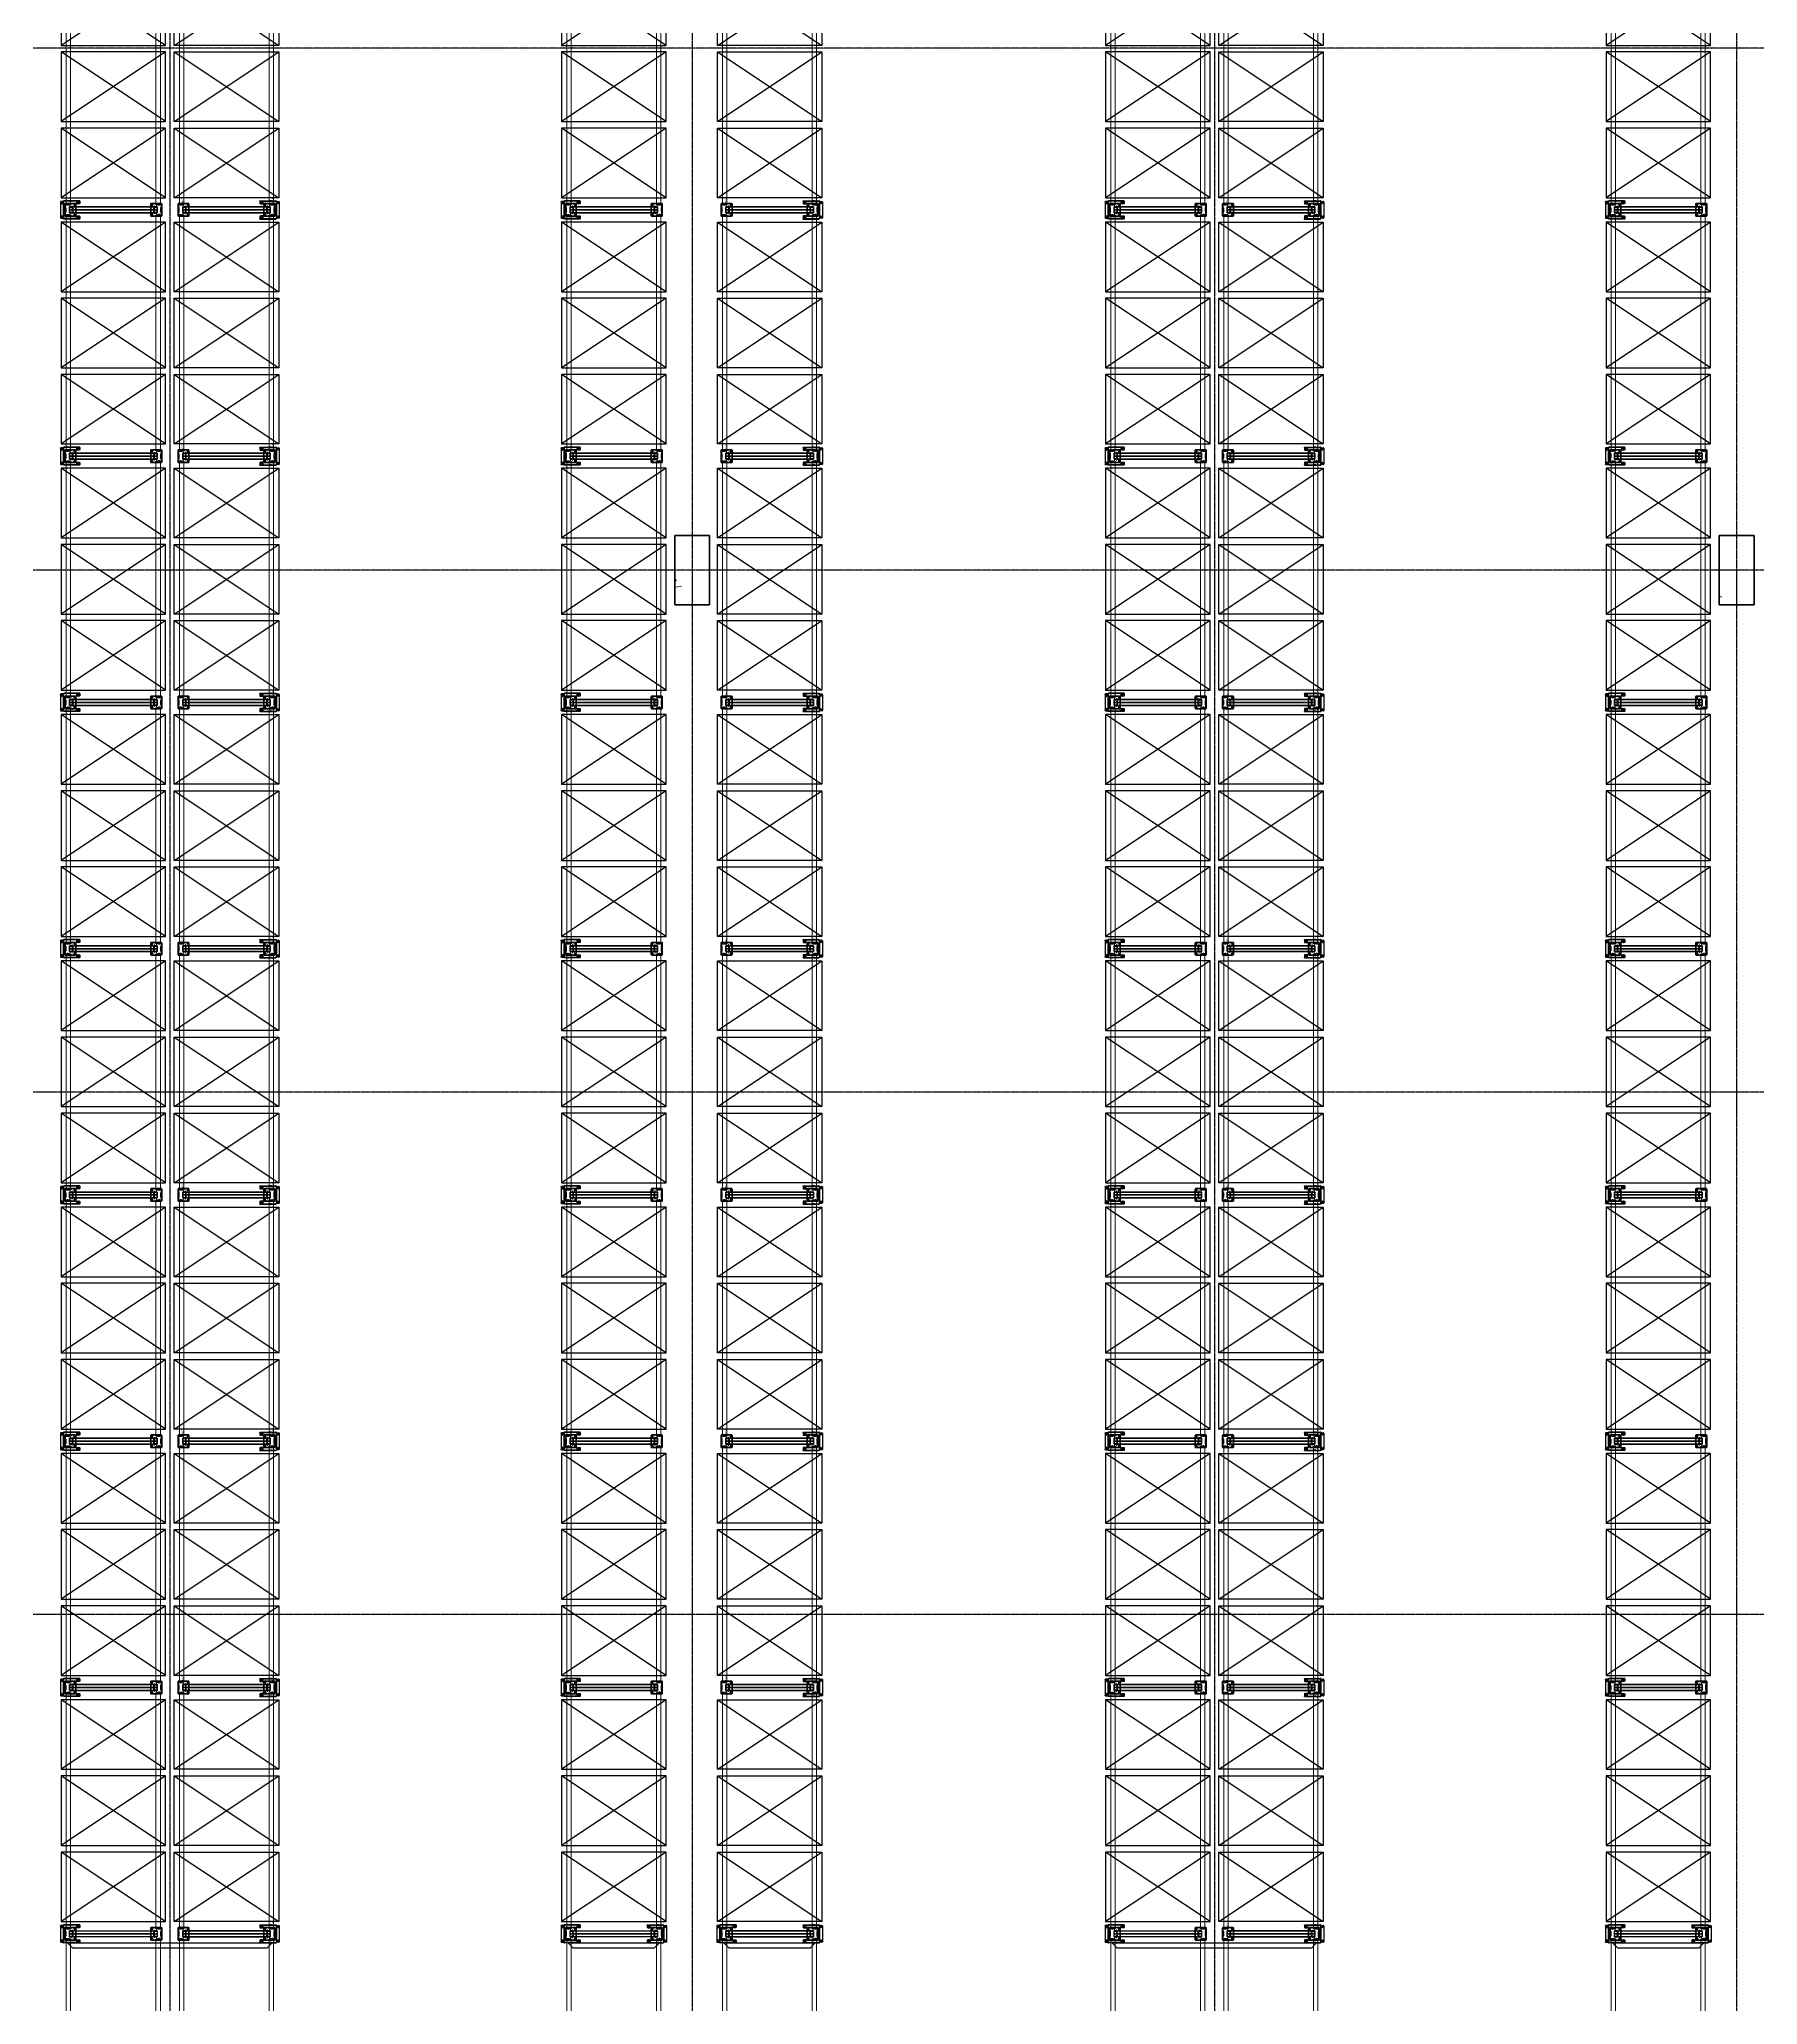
# Model space of a CAD drawing. Header units: millimetres. Extents: x 2140 to 223837, y 2113 to 170313.
# Drawn here: x 80662 to 100404, y 97273 to 119858 of the extents above; entities that cross this region are included whole.
import ezdxf

# ---------------------------------------------------------------- set-up
doc = ezdxf.new("R2010")
doc.units = ezdxf.units.MM
doc.linetypes.add('Линия сетки', pattern=[22.225, 12.7, -3.175, 3.175, -3.175])
for name, color, linetype, lineweight in [('1.Балка', 5, 'Continuous', 0), ('3.Опора', 7, 'Continuous', 0), ('S-COLS', 7, 'Continuous', 18)]:
    doc.layers.add(name, color=color, linetype=linetype, lineweight=lineweight)
for name, color, linetype in [('12.Секция', 7, 'Continuous'), ('2.Стойка', 7, 'Continuous'), ('отбойники', 1, 'Continuous'), ('Размеры', 7, 'Continuous'), ('Стены', 7, 'Continuous')]:
    doc.layers.add(name, color=color, linetype=linetype)
doc.styles.add('Курсив', font='isocpeui.ttf')
doc.dimstyles.new('Рзм блок', dxfattribs={"dimtxt": 40, "dimasz": 80, "dimexe": 0.18, "dimexo": 0, "dimgap": 5, "dimtad": 1, "dimtoh": 1, "dimdec": 0, "dimzin": 0, "dimdsep": 46, "dimtxsty": 'Курсив', "dimblk": 'NONE', "dimcen": 0.09, "dimse1": 1, "dimse2": 1, "dimsd1": 1, "dimsd2": 1, "dimadec": 0, "dimazin": 0, "dimtfac": 1, "dimtdec": 0, "dimtofl": 0, "dimtmove": 0, "dimatfit": 2, "dimldrblk": 'NONE', "dimfxl": 0.18, "dimtolj": 1, "dimtzin": 0, "dimarcsym": 0})

# ---------------------------------------------------------------- blocks, each defined once
blk = doc.blocks.new('Опора FSус 120')
at = {"layer": '3.Опора', "color": 0, "linetype": 'Continuous', "lineweight": 25}
for p, q in [((-73, 120), (-73, 5)), ((68, 125), (-68, 125)), ((-68, 0), (68, 0)), ((-34, 85), (-34, 71)), ((-34, 61), (-34, 71)), ((-31, 61), (-34, 61)), ((-31, 85), (-31, 71)), ((-31, 71), (-31, 61)), ((28, 91), (-28, 91)), ((28, 88), (-28, 88)), ((31, 71), (31, 85)), ((31, 61), (31, 71)), ((34, 61), (31, 61)), ((34, 71), (34, 85)), ((34, 71), (34, 61)), ((73, 5), (73, 120))]:
    blk.add_line(p, q, dxfattribs=at)
at = {"layer": '3.Опора', "color": 0}
for p, q in [((-30, 73), (-35, 73)), ((30, 73), (35, 73))]:
    blk.add_line(p, q, dxfattribs=at)
for points in [[(-31, 77.5), (-34, 77.5), (-34, 68.5), (-31, 68.5)], [(31, 77.5), (34, 77.5), (34, 68.5), (31, 68.5)]]:
    blk.add_lwpolyline(points, close=True, dxfattribs=at)
at = {"layer": '3.Опора', "color": 0, "linetype": 'Continuous', "lineweight": 25}
for centre in [(-56, 112), (56, 112)]:
    blk.add_circle(centre, 7.5, dxfattribs=at)
for centre, radius, start, end in [((-68, 120), 5, 90, 180), ((-68, 5), 5, 180, 270), ((-28, 85), 6, 90, 180), ((-28, 85), 3, 90, 180), ((28, 85), 6, 0, 90), ((28, 85), 3, 0, 90), ((68, 120), 5, 0, 90), ((68, 5), 5, 270, 0)]:
    blk.add_arc(centre, radius, start, end, dxfattribs=at)
blk = doc.blocks.new('Стойка FSус 120')
at = {"color": 0, "linetype": 'ByBlock', "lineweight": 0}
for p, q in [((-60, 42), (-60, 35)), ((-60, 20), (-53, 20)), ((-60, 5), (-60, -1)), ((-58, 42), (-58, 35)), ((-58, 31), (-57, 31)), ((-57, 9), (-58, 9)), ((-58, 5), (-58, -1)), ((-38, 53), (-57, 46)), ((-38, 51), (-57, 44)), ((-57, 33), (-56, 32)), ((-56, 8), (-57, 7)), ((-56, 29), (-56, 11)), ((-56, 26), (-54, 26)), ((-54, 14), (-56, 14)), ((-54, 29), (-54, 11)), ((-47, 73), (-39, 73)), ((-47, 73), (-47, 71)), ((-47, 71), (-39, 71)), ((-38, 62), (-34, 62)), ((-37, 69), (-37, 55)), ((-35, 66), (-37, 66)), ((-37, 58), (-35, 58)), ((-35, 69), (-35, 55)), ((-28, -2), (-26, 0)), ((-23, 2), (23, 2)), ((-23, 0), (23, 0)), ((26, 0), (28, -2)), ((38, 62), (34, 62)), ((35, 55), (35, 69)), ((37, 66), (35, 66)), ((35, 58), (37, 58)), ((37, 55), (37, 69)), ((57, 46), (38, 53)), ((57, 44), (38, 51)), ((39, 73), (47, 73)), ((39, 71), (47, 71)), ((47, 73), (47, 71)), ((60, 20), (53, 20)), ((54, 11), (54, 29)), ((56, 26), (54, 26)), ((54, 14), (56, 14)), ((56, 32), (57, 33)), ((56, 11), (56, 29)), ((57, 7), (56, 8)), ((57, 31), (58, 31)), ((58, 9), (57, 9)), ((58, 35), (58, 42)), ((58, -1), (58, 5)), ((60, 35), (60, 42)), ((60, -1), (60, 5)), ((-56, -3), (-48, -3)), ((-56, -5), (-48, -5)), ((-48, -3), (-46, -3)), ((-48, -3), (-48, -5)), ((-46, -5), (-48, -5)), ((-46, -3), (-46, -3)), ((-46, -3), (-37, -3)), ((-46, -5), (-46, -5)), ((-37, -5), (-46, -5)), ((-37, -3), (-36, -3)), ((-36, -5), (-37, -5)), ((-36, -3), (-29, -3)), ((-36, -3), (-36, -5)), ((-36, -5), (-29, -5)), ((-26, -3), (-25, -1)), ((25, -1), (26, -3)), ((29, -3), (36, -3)), ((29, -5), (36, -5)), ((37, -3), (36, -3)), ((36, -3), (36, -5)), ((36, -5), (37, -5)), ((46, -3), (37, -3)), ((37, -5), (46, -5)), ((48, -3), (46, -3)), ((46, -3), (46, -3)), ((46, -5), (48, -5)), ((46, -5), (46, -5)), ((48, -3), (56, -3)), ((48, -3), (48, -5)), ((48, -5), (56, -5))]:
    blk.add_line(p, q, dxfattribs=at)
for centre, radius, start, end in [((-56, 42), 4, 110, 180), ((-56, 35), 4, 180, 240), ((-56, 5), 4, 120, 180), ((-56, 42), 2, 110, 180), ((-56, 35), 2, 180, 240), ((-56, 5), 2, 120, 180), ((-58, 29), 2, 0, 60), ((-58, 11), 2, 300, 0), ((-58, 29), 4, 0, 60), ((-58, 11), 4, 300, 0), ((-39, 69), 4, 0, 90), ((-39, 69), 2, 0, 90), ((-39, 55), 4, 290, 0), ((-39, 55), 2, 290, 0), ((-23, -2), 4, 90, 150), ((-23, -2), 2, 90, 150), ((23, -2), 4, 30, 90), ((23, -2), 2, 30, 90), ((39, 69), 4, 90, 180), ((39, 55), 4, 180, 250), ((39, 69), 2, 90, 180), ((39, 55), 2, 180, 250), ((58, 29), 4, 120, 180), ((58, 11), 4, 180, 240), ((58, 29), 2, 120, 180), ((58, 11), 2, 180, 240), ((56, 42), 4, 0, 70), ((56, 42), 2, 0, 70), ((56, 35), 2, 300, 0), ((56, 5), 2, 0, 60), ((56, 35), 4, 300, 0), ((56, 5), 4, 0, 60), ((-56, -1), 4, 180, 270), ((-56, -1), 2, 180, 270), ((-29, -1), 2, 270, 330), ((-29, -1), 4, 270, 330), ((29, -1), 4, 210, 270), ((29, -1), 2, 210, 270), ((56, -1), 2, 270, 0), ((56, -1), 4, 270, 0)]:
    blk.add_arc(centre, radius, start, end, dxfattribs=at)
blk = doc.blocks.new('*D332')
at = {"layer": 'Defpoints', "color": 0, "linetype": 'ByBlock', "transparency": 16777216}
for p in [(65, 55), (65, 26), (2765, 55)]:
    blk.add_point(p, dxfattribs=at)
at = {"layer": 'Defpoints', "color": 0, "linetype": 'ByBlock', "transparency": 16777216, "insert": (2724, 41), "char_height": 20, "attachment_point": 5, "style": 'Курсив'}
blk.add_mtext('\\A1;2700', dxfattribs=at)
blk = doc.blocks.new('_None')
blk = doc.blocks.new('*D333')
at = {"layer": 'Defpoints', "color": 0, "linetype": 'ByBlock', "transparency": 16777216}
for p in [(65, 1064), (65, 1035), (2765, 1035)]:
    blk.add_point(p, dxfattribs=at)
at = {"layer": 'Defpoints', "color": 0, "linetype": 'ByBlock', "transparency": 16777216, "insert": (2724, 1080), "char_height": 20, "attachment_point": 5, "style": 'Курсив'}
blk.add_mtext('\\A1;2700', dxfattribs=at)
blk = doc.blocks.new('*U1979')
at = {"layer": 'Размеры', "color": 251, "true_color": 0x636466}
for p, q in [((-10, 0), (-5, 9)), ((-5, -9), (-10, 0)), ((-5, 9), (5, 9)), ((5, 9), (10, 0)), ((10, 0), (5, -9)), ((5, -9), (-5, -9))]:
    blk.add_line(p, q, dxfattribs=at)
for radius in [11, 5]:
    blk.add_circle((0, 0), radius, dxfattribs=at)
blk = doc.blocks.new('*U1980')
at = {"layer": 'Размеры', "color": 251, "true_color": 0x636466}
for p, q in [((-10, 0), (-5, 9)), ((-5, -9), (-10, 0)), ((-5, 9), (5, 9)), ((5, 9), (10, 0)), ((10, 0), (5, -9)), ((5, -9), (-5, -9))]:
    blk.add_line(p, q, dxfattribs=at)
for radius in [11, 5]:
    blk.add_circle((0, 0), radius, dxfattribs=at)
blk = doc.blocks.new('*U1981')
at = {"layer": 'Размеры', "color": 251, "true_color": 0x636466}
for p, q in [((-10, 0), (-5, 9)), ((-5, -9), (-10, 0)), ((-5, 9), (5, 9)), ((5, 9), (10, 0)), ((10, 0), (5, -9)), ((5, -9), (-5, -9))]:
    blk.add_line(p, q, dxfattribs=at)
for radius in [11, 5]:
    blk.add_circle((0, 0), radius, dxfattribs=at)
blk = doc.blocks.new('*U1975')
at = {"layer": 'Размеры', "color": 251, "true_color": 0x636466}
for p, q in [((-10, 0), (-5, 9)), ((-5, -9), (-10, 0)), ((-5, 9), (5, 9)), ((5, 9), (10, 0)), ((10, 0), (5, -9)), ((5, -9), (-5, -9))]:
    blk.add_line(p, q, dxfattribs=at)
for radius in [11, 5]:
    blk.add_circle((0, 0), radius, dxfattribs=at)
blk = doc.blocks.new('*U1875')
h = blk.add_hatch(color=0)
h.dxf.hatch_style = 1
h.paths.add_polyline_path([(105, 160), (101, 160), (101, 160), (101, 60), (105, 60)])
h.paths.add_polyline_path([(-101, 160), (-105, 160), (-105, 60), (-101, 60)])
h.paths.add_polyline_path([(105, -22), (105, 29), (101, 29), (101, -22), (101, -22, -0.414214), (97, -26), (-97, -26, -0.414214), (-101, -22), (-101, 29), (-105, 29), (-105, -22, 0.414214), (-97, -30), (97, -30, 0.414214)])
at = {"color": 0}
for p, q in [((-100, 54), (-106, 54)), ((-100, 34), (-106, 34)), ((106, 54), (100, 54)), ((106, 34), (100, 34))]:
    blk.add_line(p, q, dxfattribs=at)
at = {"color": 0, "linetype": 'Continuous', "lineweight": 25}
for p, q in [((-105, 160), (-101, 160)), ((-105, 160), (-105, 46)), ((-105, 46), (-105, 42)), ((-105, 46), (-105, 42)), ((-105, 46), (-105, 42)), ((-105, 42), (-105, -22)), ((-105, 42), (-105, -22)), ((-101, 160), (-101, 160)), ((-97, 160), (-101, 160)), ((-101, 160), (-101, 46)), ((-101, 125), (-97, 125)), ((-101, 42), (-101, 46)), ((-101, 42), (-101, 46)), ((-101, 42), (-101, 46)), ((-101, 42), (-101, -22)), ((-101, 42), (-101, -22)), ((-75, 160), (-97, 160)), ((-97, 125), (-75, 125)), ((-70, 130), (-70, 155)), ((70, 155), (70, 130)), ((97, 160), (75, 160)), ((75, 125), (97, 125)), ((101, 160), (97, 160)), ((97, 125), (101, 125)), ((101, 160), (101, 46)), ((101, 160), (105, 160)), ((101, 160), (101, 160)), ((101, 47), (101, 42)), ((101, 47), (101, 42)), ((101, 42), (101, 46)), ((101, 42), (101, -22)), ((101, 42), (101, -22)), ((105, 160), (105, 46)), ((105, 160), (105, 160)), ((105, 42), (105, 47)), ((105, 42), (105, 47)), ((105, 46), (105, 42)), ((105, 42), (105, -22)), ((105, 42), (105, -22)), ((97, -26), (-97, -26)), ((97, -30), (-97, -30)), ((-97, -30), (-97, -34)), ((-97, -56), (-97, -34)), ((92, -61), (-92, -61)), ((97, -34), (97, -30)), ((97, -34), (97, -56))]:
    blk.add_line(p, q, dxfattribs=at)
at = {"color": 61, "true_color": 0xedee99}
blk.add_line((0, 0), (0, -5), dxfattribs=at)
at = {"color": 0}
for points in [[(-101, 60), (-105, 60), (-105, 29), (-101, 29)], [(105, 60), (101, 60), (101, 29), (105, 29)]]:
    blk.add_lwpolyline(points, close=True, dxfattribs=at)
at = {"color": 0, "linetype": 'Continuous', "lineweight": 25}
for centre in [(-82, 143), (82, 143), (-80, -49), (80, -49)]:
    blk.add_circle(centre, 6, dxfattribs=at)
for centre, radius, start, end in [((-75, 155), 5, 0, 90), ((-75, 130), 5, 270, 0), ((75, 155), 5, 90, 180), ((75, 130), 5, 180, 270), ((-97, -22), 8, 180, 270), ((-97, -22), 4, 180, 270), ((-92, -56), 5, 180, 270), ((92, -56), 5, 270, 0), ((97, -22), 8, 270, 0), ((97, -22), 4, 270, 0)]:
    blk.add_arc(centre, radius, start, end, dxfattribs=at)
at = {"layer": 'отбойники', "color": 0, "rotation": 180}
for name, p in [('*U1981', (-82, 143)), ('*U1975', (82, 143)), ('*U1980', (-80, -49)), ('*U1979', (80, -49))]:
    blk.add_blockref(name, p, dxfattribs=at)
blk = doc.blocks.new('*U1015')
at = {"layer": 'Размеры', "color": 251, "true_color": 0x636466}
for p, q in [((-10, 0), (-5, 9)), ((-5, -9), (-10, 0)), ((-5, 9), (5, 9)), ((5, 9), (10, 0)), ((10, 0), (5, -9)), ((5, -9), (-5, -9))]:
    blk.add_line(p, q, dxfattribs=at)
for radius in [11, 5]:
    blk.add_circle((0, 0), radius, dxfattribs=at)
blk = doc.blocks.new('*U1016')
at = {"layer": 'Размеры', "color": 251, "true_color": 0x636466}
for p, q in [((-10, 0), (-5, 9)), ((-5, -9), (-10, 0)), ((-5, 9), (5, 9)), ((5, 9), (10, 0)), ((10, 0), (5, -9)), ((5, -9), (-5, -9))]:
    blk.add_line(p, q, dxfattribs=at)
for radius in [11, 5]:
    blk.add_circle((0, 0), radius, dxfattribs=at)
blk = doc.blocks.new('*U1017')
at = {"layer": 'Размеры', "color": 251, "true_color": 0x636466}
for p, q in [((-10, 0), (-5, 9)), ((-5, -9), (-10, 0)), ((-5, 9), (5, 9)), ((5, 9), (10, 0)), ((10, 0), (5, -9)), ((5, -9), (-5, -9))]:
    blk.add_line(p, q, dxfattribs=at)
for radius in [11, 5]:
    blk.add_circle((0, 0), radius, dxfattribs=at)
blk = doc.blocks.new('*U1018')
at = {"layer": 'Размеры', "color": 251, "true_color": 0x636466}
for p, q in [((-10, 0), (-5, 9)), ((-5, -9), (-10, 0)), ((-5, 9), (5, 9)), ((5, 9), (10, 0)), ((10, 0), (5, -9)), ((5, -9), (-5, -9))]:
    blk.add_line(p, q, dxfattribs=at)
for radius in [11, 5]:
    blk.add_circle((0, 0), radius, dxfattribs=at)
blk = doc.blocks.new('*U1019')
at = {"layer": 'Размеры', "color": 251, "true_color": 0x636466}
for p, q in [((-10, 0), (-5, 9)), ((-5, -9), (-10, 0)), ((-5, 9), (5, 9)), ((5, 9), (10, 0)), ((10, 0), (5, -9)), ((5, -9), (-5, -9))]:
    blk.add_line(p, q, dxfattribs=at)
for radius in [11, 5]:
    blk.add_circle((0, 0), radius, dxfattribs=at)
blk = doc.blocks.new('*U1020')
at = {"layer": 'Размеры', "color": 251, "true_color": 0x636466}
for p, q in [((-10, 0), (-5, 9)), ((-5, -9), (-10, 0)), ((-5, 9), (5, 9)), ((5, 9), (10, 0)), ((10, 0), (5, -9)), ((5, -9), (-5, -9))]:
    blk.add_line(p, q, dxfattribs=at)
for radius in [11, 5]:
    blk.add_circle((0, 0), radius, dxfattribs=at)
blk = doc.blocks.new('*U1021')
at = {"layer": 'Размеры', "color": 251, "true_color": 0x636466}
for p, q in [((-10, 0), (-5, 9)), ((-5, -9), (-10, 0)), ((-5, 9), (5, 9)), ((5, 9), (10, 0)), ((10, 0), (5, -9)), ((5, -9), (-5, -9))]:
    blk.add_line(p, q, dxfattribs=at)
for radius in [11, 5]:
    blk.add_circle((0, 0), radius, dxfattribs=at)
blk = doc.blocks.new('*U1022')
at = {"layer": 'Размеры', "color": 251, "true_color": 0x636466}
for p, q in [((-10, 0), (-5, 9)), ((-5, -9), (-10, 0)), ((-5, 9), (5, 9)), ((5, 9), (10, 0)), ((10, 0), (5, -9)), ((5, -9), (-5, -9))]:
    blk.add_line(p, q, dxfattribs=at)
for radius in [11, 5]:
    blk.add_circle((0, 0), radius, dxfattribs=at)
blk = doc.blocks.new('*U1032')
h = blk.add_hatch(color=0)
h.dxf.hatch_style = 1
h.paths.add_polyline_path([(160, 105), (160, 101), (160, 101), (60, 101), (60, 105)])
h.paths.add_polyline_path([(160, -101), (160, -105), (60, -105), (60, -101)])
h.paths.add_polyline_path([(-22, 105), (29, 105), (29, 101), (-22, 101), (-22, 101, 0.414214), (-26, 97), (-26, -97, 0.414214), (-22, -101), (29, -101), (29, -105), (-22, -105, -0.414214), (-30, -97), (-30, 97, -0.414214)])
h = blk.add_hatch(color=0)
h.dxf.hatch_style = 1
h.paths.add_polyline_path([(2230, 105), (2230, 101), (2230, 101), (2330, 101), (2330, 105)])
h.paths.add_polyline_path([(2230, -101), (2230, -105), (2330, -105), (2330, -101)])
h.paths.add_polyline_path([(2412, 105), (2361, 105), (2361, 101), (2412, 101), (2412, 101, -0.414214), (2416, 97), (2416, -97, -0.414214), (2412, -101), (2361, -101), (2361, -105), (2412, -105, 0.414214), (2420, -97), (2420, 97, 0.414214)])
at = {"color": 0, "linetype": 'Continuous', "lineweight": 25}
for p, q in [((-61, 92), (-61, -92)), ((-34, 97), (-56, 97)), ((-34, 97), (-30, 97)), ((-30, 97), (-30, -97)), ((-26, 97), (-26, -97)), ((42, 105), (-22, 105)), ((42, 105), (-22, 105)), ((42, 101), (-22, 101)), ((42, 101), (-22, 101)), ((46, 105), (42, 105)), ((42, 105), (47, 105)), ((42, 105), (47, 105)), ((42, 101), (46, 101)), ((47, 101), (42, 101)), ((47, 101), (42, 101)), ((160, 105), (46, 105)), ((160, 101), (46, 101)), ((125, 97), (125, 101)), ((125, 75), (125, 97)), ((155, 70), (130, 70)), ((160, 101), (160, 105)), ((160, 105), (160, 105)), ((160, 101), (160, 101)), ((160, 101), (160, 97)), ((160, 97), (160, 75)), ((2230, 105), (2344, 105)), ((2230, 101), (2230, 105)), ((2230, 105), (2230, 105)), ((2230, 101), (2344, 101)), ((2230, 101), (2230, 101)), ((2230, 101), (2230, 97)), ((2230, 97), (2230, 75)), ((2235, 70), (2260, 70)), ((2265, 97), (2265, 101)), ((2265, 75), (2265, 97)), ((2348, 105), (2343, 105)), ((2348, 105), (2343, 105)), ((2343, 101), (2348, 101)), ((2343, 101), (2348, 101)), ((2344, 105), (2348, 105)), ((2348, 101), (2344, 101)), ((2348, 105), (2412, 105)), ((2348, 105), (2412, 105)), ((2348, 101), (2412, 101)), ((2348, 101), (2412, 101)), ((2416, 97), (2416, -97)), ((2420, 97), (2420, -97)), ((2424, 97), (2420, 97)), ((2424, 97), (2446, 97)), ((2451, 92), (2451, -92)), ((-56, -97), (-34, -97)), ((-30, -97), (-34, -97)), ((42, -101), (-22, -101)), ((42, -101), (-22, -101)), ((42, -105), (-22, -105)), ((42, -105), (-22, -105)), ((42, -101), (46, -101)), ((42, -101), (46, -101)), ((42, -101), (46, -101)), ((46, -105), (42, -105)), ((46, -105), (42, -105)), ((46, -105), (42, -105)), ((160, -101), (46, -101)), ((160, -105), (46, -105)), ((125, -97), (125, -75)), ((125, -101), (125, -97)), ((130, -70), (155, -70)), ((160, -75), (160, -97)), ((160, -97), (160, -101)), ((160, -105), (160, -101)), ((160, -101), (160, -101)), ((2230, -75), (2230, -97)), ((2230, -97), (2230, -101)), ((2230, -105), (2230, -101)), ((2230, -101), (2230, -101)), ((2230, -101), (2344, -101)), ((2230, -105), (2344, -105)), ((2260, -70), (2235, -70)), ((2265, -97), (2265, -75)), ((2265, -101), (2265, -97)), ((2348, -101), (2344, -101)), ((2348, -101), (2344, -101)), ((2348, -101), (2344, -101)), ((2344, -105), (2348, -105)), ((2344, -105), (2348, -105)), ((2344, -105), (2348, -105)), ((2348, -101), (2412, -101)), ((2348, -101), (2412, -101)), ((2348, -105), (2412, -105)), ((2348, -105), (2412, -105)), ((2420, -97), (2424, -97)), ((2446, -97), (2424, -97))]:
    blk.add_line(p, q, dxfattribs=at)
at = {"color": 61, "true_color": 0xedee99}
for p, q in [((0, 0), (-5, 0)), ((2390, 0), (2395, 0))]:
    blk.add_line(p, q, dxfattribs=at)
at = {"color": 0}
for p, q in [((34, 106), (34, 100)), ((54, 106), (54, 100)), ((2336, 106), (2336, 100)), ((2356, 106), (2356, 100)), ((34, -100), (34, -106)), ((54, -100), (54, -106)), ((2336, -100), (2336, -106)), ((2356, -100), (2356, -106))]:
    blk.add_line(p, q, dxfattribs=at)
for p, q in [((44, -108), (44, -98)), ((2346, -108), (2346, -98))]:
    blk.add_line(p, q)
for points in [[(60, 105), (60, 101), (29, 101), (29, 105)], [(2330, 105), (2330, 101), (2361, 101), (2361, 105)], [(60, -101), (60, -105), (29, -105), (29, -101)], [(2330, -101), (2330, -105), (2361, -105), (2361, -101)]]:
    blk.add_lwpolyline(points, close=True, dxfattribs=at)
blk.add_lwpolyline([(20, -105), (2370, -105), (2310, -165), (80, -165), (20, -105)], dxfattribs=at)
at = {"color": 0, "linetype": 'Continuous', "lineweight": 25}
for centre in [(-49, 80), (143, 82), (2247, 82), (2439, 80), (-49, -80), (143, -82), (2247, -82), (2439, -80)]:
    blk.add_circle(centre, 6, dxfattribs=at)
for centre, radius, start, end in [((-56, 92), 5, 90, 180), ((-22, 97), 8, 90, 180), ((-22, 97), 4, 90, 180), ((130, 75), 5, 180, 270), ((155, 75), 5, 270, 0), ((2235, 75), 5, 180, 270), ((2260, 75), 5, 270, 0), ((2412, 97), 8, 0, 90), ((2412, 97), 4, 0, 90), ((2446, 92), 5, 0, 90), ((-56, -92), 5, 180, 270), ((-22, -97), 8, 180, 270), ((-22, -97), 4, 180, 270), ((130, -75), 5, 90, 180), ((155, -75), 5, 0, 90), ((2235, -75), 5, 90, 180), ((2260, -75), 5, 0, 90), ((2412, -97), 4, 270, 0), ((2412, -97), 8, 270, 0), ((2446, -92), 5, 270, 0)]:
    blk.add_arc(centre, radius, start, end, dxfattribs=at)
at = {"layer": 'отбойники', "color": 0, "xscale": -1, "rotation": 90}
for name, p in [('*U1015', (-49, 80)), ('*U1018', (143, 82)), ('*U1016', (-49, -80)), ('*U1017', (143, -82))]:
    blk.add_blockref(name, p, dxfattribs=at)
at = {"layer": 'отбойники', "color": 0, "rotation": 270}
for name, p in [('*U1022', (2247, 82)), ('*U1019', (2439, 80)), ('*U1021', (2247, -82)), ('*U1020', (2439, -80))]:
    blk.add_blockref(name, p, dxfattribs=at)
blk = doc.blocks.new('*U1029')
h = blk.add_hatch(color=0)
h.dxf.hatch_style = 1
h.paths.add_polyline_path([(160, 105), (160, 101), (160, 101), (60, 101), (60, 105)])
h.paths.add_polyline_path([(160, -101), (160, -105), (60, -105), (60, -101)])
h.paths.add_polyline_path([(-22, 105), (29, 105), (29, 101), (-22, 101), (-22, 101, 0.414214), (-26, 97), (-26, -97, 0.414214), (-22, -101), (29, -101), (29, -105), (-22, -105, -0.414214), (-30, -97), (-30, 97, -0.414214)])
h = blk.add_hatch(color=0)
h.dxf.hatch_style = 1
h.paths.add_polyline_path([(930, 105), (930, 101), (930, 101), (1030, 101), (1030, 105)])
h.paths.add_polyline_path([(930, -101), (930, -105), (1030, -105), (1030, -101)])
h.paths.add_polyline_path([(1112, 105), (1061, 105), (1061, 101), (1112, 101), (1112, 101, -0.414214), (1116, 97), (1116, -97, -0.414214), (1112, -101), (1061, -101), (1061, -105), (1112, -105, 0.414214), (1120, -97), (1120, 97, 0.414214)])
at = {"color": 0, "linetype": 'Continuous', "lineweight": 25}
for p, q in [((-61, 92), (-61, -92)), ((-34, 97), (-56, 97)), ((-34, 97), (-30, 97)), ((-30, 97), (-30, -97)), ((-26, 97), (-26, -97)), ((42, 105), (-22, 105)), ((42, 105), (-22, 105)), ((42, 101), (-22, 101)), ((42, 101), (-22, 101)), ((46, 105), (42, 105)), ((42, 105), (47, 105)), ((42, 105), (47, 105)), ((42, 101), (46, 101)), ((47, 101), (42, 101)), ((47, 101), (42, 101)), ((160, 105), (46, 105)), ((160, 101), (46, 101)), ((125, 97), (125, 101)), ((125, 75), (125, 97)), ((155, 70), (130, 70)), ((160, 101), (160, 105)), ((160, 105), (160, 105)), ((160, 101), (160, 101)), ((160, 101), (160, 97)), ((160, 97), (160, 75)), ((930, 105), (1044, 105)), ((930, 101), (930, 105)), ((930, 105), (930, 105)), ((930, 101), (1044, 101)), ((930, 101), (930, 101)), ((930, 101), (930, 97)), ((930, 97), (930, 75)), ((935, 70), (960, 70)), ((965, 97), (965, 101)), ((965, 75), (965, 97)), ((1048, 105), (1043, 105)), ((1048, 105), (1043, 105)), ((1043, 101), (1048, 101)), ((1043, 101), (1048, 101)), ((1044, 105), (1048, 105)), ((1048, 101), (1044, 101)), ((1048, 105), (1112, 105)), ((1048, 105), (1112, 105)), ((1048, 101), (1112, 101)), ((1048, 101), (1112, 101)), ((1116, 97), (1116, -97)), ((1120, 97), (1120, -97)), ((1124, 97), (1120, 97)), ((1124, 97), (1146, 97)), ((1151, 92), (1151, -92)), ((-56, -97), (-34, -97)), ((-30, -97), (-34, -97)), ((42, -101), (-22, -101)), ((42, -101), (-22, -101)), ((42, -105), (-22, -105)), ((42, -105), (-22, -105)), ((42, -101), (46, -101)), ((42, -101), (46, -101)), ((42, -101), (46, -101)), ((46, -105), (42, -105)), ((46, -105), (42, -105)), ((46, -105), (42, -105)), ((160, -101), (46, -101)), ((160, -105), (46, -105)), ((125, -97), (125, -75)), ((125, -101), (125, -97)), ((130, -70), (155, -70)), ((160, -75), (160, -97)), ((160, -97), (160, -101)), ((160, -105), (160, -101)), ((160, -101), (160, -101)), ((930, -75), (930, -97)), ((930, -97), (930, -101)), ((930, -105), (930, -101)), ((930, -101), (930, -101)), ((930, -101), (1044, -101)), ((930, -105), (1044, -105)), ((960, -70), (935, -70)), ((965, -97), (965, -75)), ((965, -101), (965, -97)), ((1048, -101), (1044, -101)), ((1048, -101), (1044, -101)), ((1048, -101), (1044, -101)), ((1044, -105), (1048, -105)), ((1044, -105), (1048, -105)), ((1044, -105), (1048, -105)), ((1048, -101), (1112, -101)), ((1048, -101), (1112, -101)), ((1048, -105), (1112, -105)), ((1048, -105), (1112, -105)), ((1120, -97), (1124, -97)), ((1146, -97), (1124, -97))]:
    blk.add_line(p, q, dxfattribs=at)
at = {"color": 61, "true_color": 0xedee99}
for p, q in [((0, 0), (-5, 0)), ((1090, 0), (1095, 0))]:
    blk.add_line(p, q, dxfattribs=at)
at = {"color": 0}
for p, q in [((34, 106), (34, 100)), ((54, 106), (54, 100)), ((1036, 106), (1036, 100)), ((1056, 106), (1056, 100)), ((34, -100), (34, -106)), ((54, -100), (54, -106)), ((1036, -100), (1036, -106)), ((1056, -100), (1056, -106))]:
    blk.add_line(p, q, dxfattribs=at)
for p, q in [((44, -108), (44, -98)), ((1046, -108), (1046, -98))]:
    blk.add_line(p, q)
for points in [[(60, 105), (60, 101), (29, 101), (29, 105)], [(1030, 105), (1030, 101), (1061, 101), (1061, 105)], [(60, -101), (60, -105), (29, -105), (29, -101)], [(1030, -101), (1030, -105), (1061, -105), (1061, -101)]]:
    blk.add_lwpolyline(points, close=True, dxfattribs=at)
blk.add_lwpolyline([(20, -105), (1070, -105), (1010, -165), (80, -165), (20, -105)], dxfattribs=at)
at = {"color": 0, "linetype": 'Continuous', "lineweight": 25}
for centre in [(-49, 80), (143, 82), (947, 82), (1139, 80), (-49, -80), (143, -82), (947, -82), (1139, -80)]:
    blk.add_circle(centre, 6, dxfattribs=at)
for centre, radius, start, end in [((-56, 92), 5, 90, 180), ((-22, 97), 8, 90, 180), ((-22, 97), 4, 90, 180), ((130, 75), 5, 180, 270), ((155, 75), 5, 270, 0), ((935, 75), 5, 180, 270), ((960, 75), 5, 270, 0), ((1112, 97), 8, 0, 90), ((1112, 97), 4, 0, 90), ((1146, 92), 5, 0, 90), ((-56, -92), 5, 180, 270), ((-22, -97), 8, 180, 270), ((-22, -97), 4, 180, 270), ((130, -75), 5, 90, 180), ((155, -75), 5, 0, 90), ((935, -75), 5, 90, 180), ((960, -75), 5, 0, 90), ((1112, -97), 4, 270, 0), ((1112, -97), 8, 270, 0), ((1146, -92), 5, 270, 0)]:
    blk.add_arc(centre, radius, start, end, dxfattribs=at)
at = {"layer": 'отбойники', "color": 0, "xscale": -1, "rotation": 90}
for name, p in [('*U1015', (-49, 80)), ('*U1018', (143, 82)), ('*U1016', (-49, -80)), ('*U1017', (143, -82))]:
    blk.add_blockref(name, p, dxfattribs=at)
at = {"layer": 'отбойники', "color": 0, "rotation": 270}
for name, p in [('*U1022', (947, 82)), ('*U1019', (1139, 80)), ('*U1021', (947, -82)), ('*U1020', (1139, -80))]:
    blk.add_blockref(name, p, dxfattribs=at)
blk = doc.blocks.new('Сборный железобетон-Колонна 1 - 800x400-V38-В_АР_ПЭ_01 Этаж')
at = {"layer": 'S-COLS', "lineweight": 9}
h = blk.add_hatch(dxfattribs=at)
h.set_pattern_fill('FP_39', color=256, style=0, pattern_type=2)
h.set_pattern_definition([(320, (-29152.2, 24276.9), (-127.512, -1457.472), [152.4, -1676.4]), (265, (-29152.2, 24276.9), (1528.454, 281.94), [121.92, -1341.12]), (10.451, (-29162.8, 24155.4), (1400.933, -1175.54), [129.52, -1424.72]), (316.184, (-28745.8, 24276.9), (-336.34, -2168.63), [228.6, -2514.6]), (6.636, (-28773.8, 24096.2), (1979.42, -1899.22), [194.28, -2137.08]), (261.184, (-28745.8, 24277), (1979.4, -1899.24), [182.88, -2011.68]), (291, (-28847.4, 24073.7), (-818.12, -1212.915), [152.4, -1676.4]), (236, (-28847.4, 24073.7), (1473.504, -494.417), [121.92, -1341.12]), (341.451, (-28915.6, 23972.6), (655.37, -1707.337), [129.52, -1424.72]), (307.5, (-29152.2, 24276.9), (676.44, -24.7094), [67.056, -1257.808, 67.056, -2640.584]), (307.5, (-29152.2, 24276.9), (676.44, -24.7094), [-1391.92, -1294.384, 67.056, -1279.144]), (277.5, (-29152.2, 24276.9), (801.444, -534.558), [67.056, -709.168, 67.056, -1740.408]), (277.5, (-29152.2, 24276.9), (801.444, -534.558), [-843.28, -1227.328, 67.056, -446.024]), (237.5, (-29152.2, 24730.04), (-45.831, -1084.7275), [67.056, -440.944, 67.056, -3621.024]), (237.5, (-29152.2, 24730.04), (-45.831, -1084.7275), [-575.056, -1517.904, 67.056, -2036.064]), (227.5, (-29152.2, 24933.2), (203.414, -1185.035), [67.056, -593.344, 67.056, -2479.04]), (227.5, (-29152.2, 24933.2), (203.414, -1185.035), [-727.456, -985.52, 67.056, -1426.464])])
h.paths.add_polyline_path([(-425, -165), (-425, -175), (375, -175), (375, 225), (-425, 225), (-425, 215)], flags=0)
at = {"layer": 'S-COLS', "lineweight": 40}
for p, q in [((375, 225), (-425, 225)), ((-425, 225), (-425, 215)), ((-425, 215), (-425, -165)), ((375, 215), (375, 225)), ((375, -165), (375, 215)), ((-425, -165), (-425, -175)), ((-425, -175), (375, -175)), ((375, -175), (375, -165))]:
    blk.add_line(p, q, dxfattribs=at)
blk = doc.blocks.new('Сборный железобетон-Колонна 1 - 800x400-V39-В_АР_ПЭ_01 Этаж')
at = {"layer": 'S-COLS', "lineweight": 9}
h = blk.add_hatch(dxfattribs=at)
h.set_pattern_fill('FP_40', color=256, style=0, pattern_type=2)
h.set_pattern_definition([(320, (-29152.2, 36276.9), (-127.512, -1457.472), [152.4, -1676.4]), (265, (-29152.2, 36276.9), (1528.454, 281.94), [121.92, -1341.12]), (10.451, (-29162.8, 36155.4), (1400.933, -1175.54), [129.52, -1424.72]), (316.184, (-28745.8, 36276.9), (-336.34, -2168.63), [228.6, -2514.6]), (6.636, (-28773.8, 36096.2), (1979.42, -1899.22), [194.28, -2137.08]), (261.184, (-28745.8, 36277), (1979.4, -1899.24), [182.88, -2011.68]), (291, (-28847.4, 36073.7), (-818.12, -1212.915), [152.4, -1676.4]), (236, (-28847.4, 36073.7), (1473.504, -494.417), [121.92, -1341.12]), (341.451, (-28915.6, 35972.6), (655.37, -1707.337), [129.52, -1424.72]), (307.5, (-29152.2, 36276.9), (676.44, -24.7094), [67.056, -1257.808, 67.056, -2640.584]), (307.5, (-29152.2, 36276.9), (676.44, -24.7094), [-1391.92, -1294.384, 67.056, -1279.144]), (277.5, (-29152.2, 36276.9), (801.444, -534.558), [67.056, -709.168, 67.056, -1740.408]), (277.5, (-29152.2, 36276.9), (801.444, -534.558), [-843.28, -1227.328, 67.056, -446.024]), (237.5, (-29152.2, 36730.04), (-45.831, -1084.7275), [67.056, -440.944, 67.056, -3621.024]), (237.5, (-29152.2, 36730.04), (-45.831, -1084.7275), [-575.056, -1517.904, 67.056, -2036.064]), (227.5, (-29152.2, 36933.2), (203.414, -1185.035), [67.056, -593.344, 67.056, -2479.04]), (227.5, (-29152.2, 36933.2), (203.414, -1185.035), [-727.456, -985.52, 67.056, -1426.464])])
h.paths.add_polyline_path([(-425, -165), (-425, -175), (375, -175), (375, 225), (-425, 225), (-425, 215)], flags=0)
at = {"layer": 'S-COLS', "lineweight": 40}
for p, q in [((375, 225), (-425, 225)), ((-425, 225), (-425, 215)), ((-425, 215), (-425, -165)), ((375, 215), (375, 225)), ((375, -165), (375, 215)), ((-425, -165), (-425, -175)), ((-425, -175), (375, -175)), ((375, -175), (375, -165))]:
    blk.add_line(p, q, dxfattribs=at)
blk = doc.blocks.new('Помещение')
at = {"color": 9, "linetype": 'Линия сетки', "true_color": 0xc7c8ca}
for p, q in [((80021.9036, 162172.4828), (80021.9036, 22887.2413)), ((86021.9036, 162172.4828), (86021.9036, 22887.2413)), ((92021.9036, 162172.4828), (92021.9036, 22887.2413)), ((98021.9036, 162172.4828), (98021.9036, 22887.2413)), ((113992.9741, 117644.9347), (7061.0864, 117644.9347)), ((113992.9741, 111644.9347), (7061.0864, 111644.9347)), ((113992.9741, 105644.9347), (7061.0864, 105644.9347)), ((113992.9741, 99644.9347), (7061.0864, 99644.9347))]:
    blk.add_line(p, q, dxfattribs=at)
at = {"rotation": 90.0000000000002}
for name, p in [('Сборный железобетон-Колонна 1 - 800x400-V38-В_АР_ПЭ_01 Этаж', (86046.9036, 111669.9347)), ('Сборный железобетон-Колонна 1 - 800x400-V38-В_АР_ПЭ_01 Этаж', (86046.9036, 111669.9347)), ('Сборный железобетон-Колонна 1 - 800x400-V39-В_АР_ПЭ_01 Этаж', (98046.9036, 111669.9347)), ('Сборный железобетон-Колонна 1 - 800x400-V39-В_АР_ПЭ_01 Этаж', (98046.9036, 111669.9347))]:
    blk.add_blockref(name, p, dxfattribs=at)
blk = doc.blocks.new('*U326')
h = blk.add_hatch(color=0)
h.dxf.hatch_style = 1
h.paths.add_polyline_path([(65, 1039), (65, 1031), (61, 1031), (61, 1039), (61, 1091, 0.4142136), (57, 1095), (35.5, 1095), (27.5, 1095), (27.5, 1099), (35.5, 1099), (57, 1099, -0.4142136), (65, 1091)])
h = blk.add_hatch(color=0)
h.dxf.hatch_style = 1
h.paths.add_polyline_path([(2802.5, 1095), (2794.5, 1095), (2773, 1095, 0.4142136), (2769, 1091), (2769, 1039), (2769, 1031), (2765, 1031), (2765, 1039), (2765, 1091, -0.4142136), (2773, 1099), (2794.5, 1099), (2802.5, 1099)])
h = blk.add_hatch(color=0)
h.dxf.hatch_style = 1
h.paths.add_polyline_path([(65, 51), (65, 59), (61, 59), (61, 51), (61, -1, -0.4142136), (57, -5), (35.5, -5), (27.5, -5), (27.5, -9), (35.5, -9), (57, -9, 0.4142136), (65, -1)])
h = blk.add_hatch(color=0)
h.dxf.hatch_style = 1
h.paths.add_polyline_path([(2802.5, -5), (2794.5, -5), (2773, -5, -0.4142136), (2769, -1), (2769, 51), (2769, 59), (2765, 59), (2765, 51), (2765, -1, 0.4142136), (2773, -9), (2794.5, -9), (2802.5, -9)])
at = {"color": 18, "true_color": 0x000000}
for points in [[(-34, 1048), (0, 1048), (0, 42), (-34, 42)], [(0, 1048), (34, 1048), (34, 42), (0, 42)], [(2830, 1048), (2796, 1048), (2796, 42), (2830, 42)], [(2864, 1048), (2830, 1048), (2830, 42), (2864, 42)]]:
    blk.add_lwpolyline(points, close=True, dxfattribs=at)
at = {"color": 61, "true_color": 0xedee99}
for points in [[(54, 1064.5), (56, 1064.5), (56, 1075.5), (54, 1075.5)], [(58, 1064.5), (60, 1064.5), (60, 1075.5), (58, 1075.5)], [(54, 25.5), (56, 25.5), (56, 14.5), (54, 14.5)], [(58, 25.5), (60, 25.5), (60, 14.5), (58, 14.5)]]:
    blk.add_lwpolyline(points, close=True, dxfattribs=at)
at = {"layer": '1.Балка', "color": 0, "linetype": 'ByBlock'}
for p, q in [((35.5, 1099), (27.5, 1099)), ((27.5, 1099), (27.5, 1095)), ((27.5, 1095), (35.5, 1095)), ((57, 1099), (35.5, 1099)), ((57, 1095), (35.5, 1095)), ((61, 1039), (61, 1091)), ((61, 1039), (61, 1031)), ((61, 1031), (65, 1031)), ((65, 1039), (65, 1091)), ((65, 1085.5), (2765, 1085.5)), ((2765, 1085.5), (65, 1085.5)), ((65, 1031), (65, 1039)), ((2765, 1035.5), (65, 1035.5)), ((2765, 1039), (2765, 1091)), ((2765, 1031), (2765, 1039)), ((2769, 1031), (2765, 1031)), ((2769, 1039), (2769, 1091)), ((2769, 1039), (2769, 1031)), ((2773, 1099), (2794.5, 1099)), ((2773, 1095), (2794.5, 1095)), ((2794.5, 1099), (2802.5, 1099)), ((2802.5, 1095), (2794.5, 1095)), ((2802.5, 1099), (2802.5, 1095)), ((61, 59), (65, 59)), ((61, 51), (61, 59)), ((61, 51), (61, -1)), ((65, 59), (65, 51)), ((2765, 54.5), (65, 54.5)), ((65, 51), (65, -1)), ((65, 4.5), (2765, 4.5)), ((2765, 4.5), (65, 4.5)), ((2769, 59), (2765, 59)), ((2765, 59), (2765, 51)), ((2765, 51), (2765, -1)), ((2769, 51), (2769, 59)), ((2769, 51), (2769, -1)), ((27.5, -9), (27.5, -5)), ((27.5, -5), (35.5, -5)), ((35.5, -9), (27.5, -9)), ((57, -5), (35.5, -5)), ((57, -9), (35.5, -9)), ((2773, -5), (2794.5, -5)), ((2773, -9), (2794.5, -9)), ((2802.5, -5), (2794.5, -5)), ((2794.5, -9), (2802.5, -9)), ((2802.5, -9), (2802.5, -5))]:
    blk.add_line(p, q, dxfattribs=at)
for centre, radius, start, end in [((57, 1091), 8, 0, 90), ((57, 1091), 4, 0, 90), ((2773, 1091), 8, 90, 180), ((2773, 1091), 4, 90, 180), ((57, -1), 4, 270, 0), ((57, -1), 8, 270, 0), ((2773, -1), 8, 180, 270), ((2773, -1), 4, 180, 270)]:
    blk.add_arc(centre, radius, start, end, dxfattribs=at)
at = {"layer": '2.Стойка', "color": 61, "linetype": 'ByBlock', "true_color": 0xedee99}
for p, q in [((60, 1070), (52.3, 1070)), ((60, 20), (52.3, 20))]:
    blk.add_line(p, q, dxfattribs=at)
at = {"layer": '2.Стойка', "color": 18, "true_color": 0x000000, "xscale": -1, "rotation": 180}
blk.add_blockref('Стойка FSус 120', (0, 1090), dxfattribs=at)
at = {"layer": '2.Стойка', "color": 18, "true_color": 0x000000, "rotation": 180}
blk.add_blockref('Стойка FSус 120', (2830, 1090), dxfattribs=at)
at = {"layer": '2.Стойка', "color": 18, "true_color": 0x000000}
blk.add_blockref('Стойка FSус 120', (0, 0), dxfattribs=at)
at = {"layer": '2.Стойка', "color": 18, "true_color": 0x000000, "xscale": -1}
blk.add_blockref('Стойка FSус 120', (2830, 0), dxfattribs=at)
at = {"layer": '3.Опора', "color": 18, "true_color": 0x000000, "xscale": -1, "rotation": 180}
blk.add_blockref('Опора FSус 120', (0, 1101), dxfattribs=at)
at = {"layer": '3.Опора', "color": 18, "true_color": 0x000000, "rotation": 180}
blk.add_blockref('Опора FSус 120', (2830, 1101), dxfattribs=at)
at = {"layer": '3.Опора', "color": 18, "true_color": 0x000000}
blk.add_blockref('Опора FSус 120', (0, -11), dxfattribs=at)
at = {"layer": '3.Опора', "color": 18, "true_color": 0x000000, "xscale": -1}
blk.add_blockref('Опора FSус 120', (2830, -11), dxfattribs=at)
at = {"layer": 'Defpoints', "color": 0, "linetype": 'ByBlock'}
for base, p1, p2, picture, middle in [((65, 1064.4), (2765, 1035.5), (65, 1035.5), '*D333', (2724.3, 1064.4)), ((65, 25.6), (2765, 54.5), (65, 54.5), '*D332', (2724.3, 25.6))]:
    dim = blk.add_linear_dim(base=base, p1=p1, p2=p2, dimstyle='Рзм блок', override={"dimtxt": 20}, dxfattribs=at)
    dim.commit()
    dim.dimension.update_dxf_attribs({"geometry": picture, "text_midpoint": middle, "dimtype": 128})
blk = doc.blocks.new('Секц ЕПМ 2700')
at = {"color": 0}
for points in [[(140, 44), (940, 44), (940, -1156), (140, -1156)], [(1015, 44), (1815, 44), (1815, -1156), (1015, -1156)], [(1890, 44), (2690, 44), (2690, -1156), (1890, -1156)]]:
    blk.add_lwpolyline(points, close=True, dxfattribs=at)
for points in [[(140, -1156), (940, 44), (940, -1156), (140, 44)], [(1015, -1156), (1815, 44), (1815, -1156), (1015, 44)], [(1890, -1156), (2690, 44), (2690, -1156), (1890, 44)]]:
    blk.add_lwpolyline(points, dxfattribs=at)
at = {"color": 1, "rotation": 180}
for p in [(0, -11), (2830, -11)]:
    blk.add_blockref('*U1875', p, dxfattribs=at)
at = {"layer": '12.Секция', "color": 1}
blk.add_blockref('*U326', (0, -1101), dxfattribs=at)

msp = doc.modelspace()

# ---------------------------------------------------------------- block references
at = {"xscale": -1, "rotation": 89.99999999999184}
for p in [(80955.7, 120727.9), (86705.7, 120727.9), (92955.7, 120727.9), (98705.7, 120727.9), (80955.7, 117897.9), (86705.7, 117897.9), (92955.7, 117897.9), (98705.7, 117897.9), (80955.7, 115067.9), (86705.7, 115067.9), (92955.7, 115067.9), (98705.7, 115067.9), (80955.7, 112237.9), (86705.7, 112237.9), (92955.7, 112237.9), (98705.7, 112237.9), (80955.7, 109407.9), (86705.7, 109407.9), (92955.7, 109407.9), (98705.7, 109407.9), (80955.7, 106577.9), (86705.7, 106577.9), (92955.7, 106577.9), (98705.7, 106577.9), (80955.7, 103747.9), (86705.7, 103747.9), (92955.7, 103747.9), (98705.7, 103747.9)]:
    msp.add_blockref('Секц ЕПМ 2700', p, dxfattribs=at)
at = {"rotation": 270.0000000000082}
for p in [(83367.7, 120727.9), (89607.7, 120727.9), (95367.7, 120727.9), (83367.7, 117897.9), (89607.7, 117897.9), (95367.7, 117897.9), (83367.7, 115067.9), (89607.7, 115067.9), (95367.7, 115067.9), (83367.7, 112237.9), (89607.7, 112237.9), (95367.7, 112237.9), (83367.7, 109407.9), (89607.7, 109407.9), (95367.7, 109407.9), (83367.7, 106577.9), (89607.7, 106577.9), (95367.7, 106577.9), (83367.7, 103747.9), (89607.7, 103747.9), (95367.7, 103747.9)]:
    msp.add_blockref('Секц ЕПМ 2700', p, dxfattribs=at)
at = {"color": 1}
for name, p in [('*U1032', (80966.7, 98087.9)), ('*U1029', (86716.7, 98087.9)), ('*U1029', (88506.7, 98087.9)), ('*U1032', (92966.7, 98087.9)), ('*U1029', (98716.7, 98087.9))]:
    msp.add_blockref(name, p, dxfattribs=at)
at = {"layer": '12.Секция', "color": 1, "rotation": 270}
for p in [(80966.7, 98087.9), (82266.7, 98087.9), (86716.7, 98087.9), (88506.7, 98087.9), (92966.7, 98087.9), (94266.7, 98087.9), (98716.7, 98087.9)]:
    msp.add_blockref('*U326', p, dxfattribs=at)

# ---------------------------------------------------------------- next in the draw order: block references
at = {"layer": 'Стены'}
msp.add_blockref('Помещение', (2139.8, 2112.9), dxfattribs=at)

# ---------------------------------------------------------------- next in the draw order: block references
at = {"xscale": -1, "rotation": 89.99999999999184}
for p in [(80955.7, 100917.9), (86705.7, 100917.9), (92955.7, 100917.9), (98705.7, 100917.9)]:
    msp.add_blockref('Секц ЕПМ 2700', p, dxfattribs=at)
at = {"rotation": 270.0000000000082}
for p in [(83367.7, 100917.9), (89607.7, 100917.9), (95367.7, 100917.9)]:
    msp.add_blockref('Секц ЕПМ 2700', p, dxfattribs=at)

doc.saveas('drawing.dxf')
